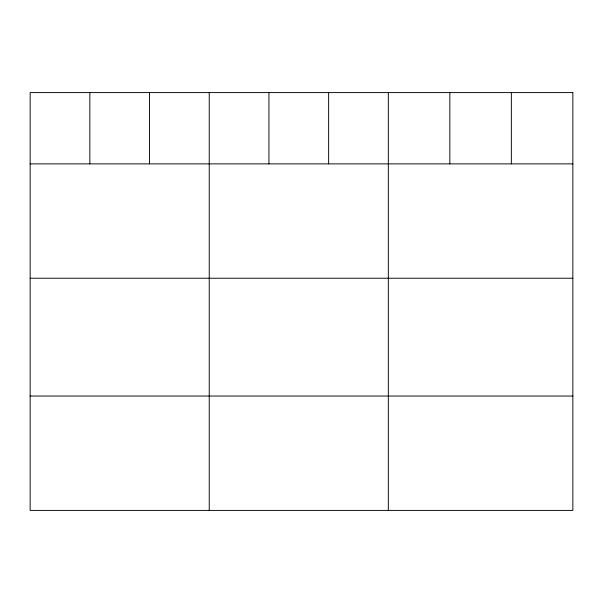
<?xml version="1.0" encoding="UTF-8"?>
<svg xmlns="http://www.w3.org/2000/svg" width="603" height="603" viewBox="0 0 603 603"><rect width="100%" height="100%" fill="white"/><g stroke="black" fill="none" stroke-linecap="round" stroke-linejoin="round"><path stroke-width="0.9" d="M30.15 163.88L572.85 163.88M30.15 278.232L572.85 278.232M30.15 396.043L572.85 396.043M511.344 92.598L511.344 163.88M449.838 92.598L449.838 163.88M388.332 92.598L388.332 510.402M328.635 92.598L328.635 163.88M268.938 92.598L268.938 163.88M209.241 92.598L209.241 510.402M149.544 92.598L149.544 163.88M89.847 92.598L89.847 163.88M572.85 92.598L30.15 92.598L30.15 510.402L572.85 510.402L572.85 92.598"/></g></svg>
